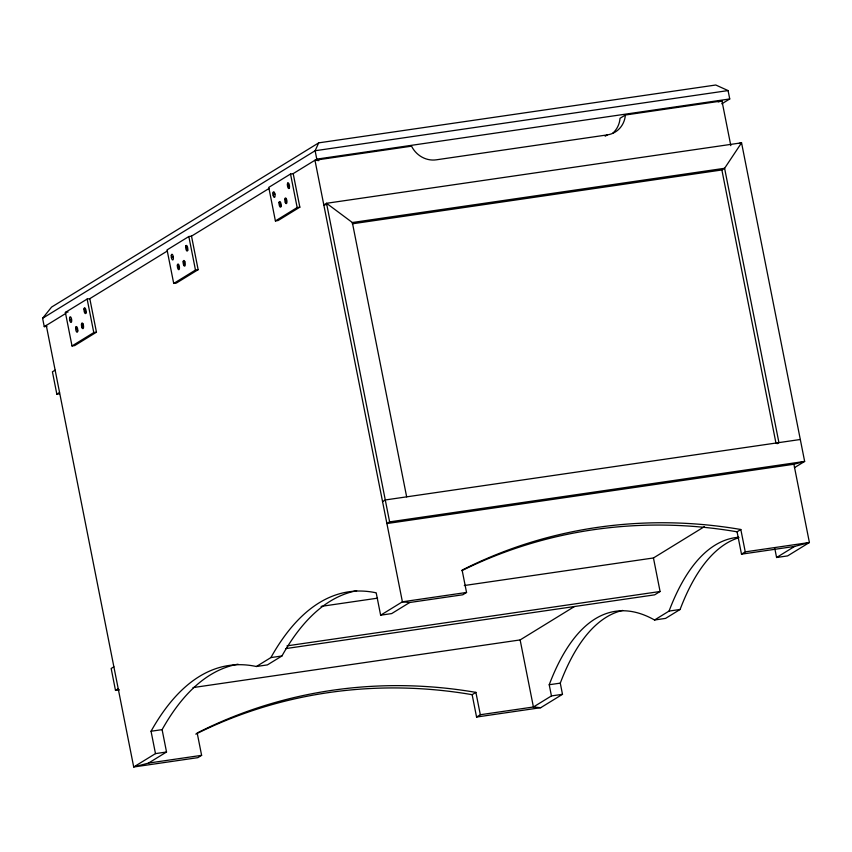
<?xml version="1.0" encoding="UTF-8"?>
<svg xmlns="http://www.w3.org/2000/svg" width="852" height="852" viewBox="0 0 852 852"><rect width="100%" height="100%" fill="white"/><g stroke="black" fill="none" stroke-linecap="round" stroke-linejoin="round"><path stroke-width="1.28" d="M81.994 327.7L83.017 323.941M183.691 265.185L184.703 261.426M285.377 202.659L286.4 198.899M721.825 103.827L729.738 98.96L728.077 90.578L715.776 85.008L318.712 142.859L315.112 150.74L42.6 318.286L44.261 326.667L46.892 326.284M42.6 318.286L51.589 307.082L318.712 142.859M89.811 298.658L96.457 332.195L74.688 345.582L72.015 345.965L65.37 312.428L87.138 299.052L89.811 298.658L167.493 250.903M191.508 236.142L188.835 236.526L167.067 249.913L173.712 283.45L176.375 283.056L198.143 269.679L191.508 236.142L269.179 188.388M293.195 173.616L290.521 174.01L268.763 187.387L275.398 220.934L278.072 220.54L299.84 207.164L293.195 173.616L316.774 159.122L729.738 98.96M44.261 326.667L65.87 313.376M69.726 320.171L71.547 319.063M171.422 257.655L173.233 256.537M273.109 195.14L274.93 194.022M72.015 345.965L93.784 332.589L96.457 332.195M173.712 283.45L195.47 270.063L198.143 269.679M275.398 220.934L297.167 207.547L299.84 207.164M55.135 370.141L52.419 371.813L56.839 394.167L59.48 393.784M56.839 394.167L59.565 392.495M730.824 145.66L721.963 100.941L625.379 115.009L620.032 118.3A23.973 22.269 58.4 0 1 612.694 133.263M605.176 136.214L607.316 134.893A23.973 22.269 58.4 0 0 625.379 115.009M352.259 223.82L721.878 169.963L724.605 168.291L741.559 142.816L326.54 203.287L323.813 204.959L326.454 204.576M113.88 666.818L111.165 668.49L115.499 690.418L119.44 689.843M382.559 501.636L385.285 499.964L800.305 439.494M115.499 690.418L118.226 688.746M794.447 467.684L804.65 461.422L389.62 521.882L386.904 523.554L793.904 464.255L804.65 461.422L741.559 142.816L739.174 143.445M46.285 325.421L133.711 766.992L155.479 753.615L151.049 731.25A617.657 212.255 81.7 0 1 256.377 666.509L270.883 657.584A617.657 212.255 81.7 0 1 376.201 592.832L380.631 615.197L391.686 613.578L409.695 602.502L462.796 594.771L466.545 592.459L462.114 570.105A500.124 464.617 58.4 0 1 740.825 529.497L745.255 551.862L741.496 554.162L737.076 531.808L740.825 529.497M356.668 590.734A617.657 212.255 81.7 0 0 281.937 655.976L267.421 664.89L256.377 666.509M380.631 615.197L402.4 601.81L466.545 592.459M475.895 692.378L472.146 694.678L476.566 717.043L480.326 714.732L475.895 692.378A500.124 464.617 58.4 0 0 197.185 732.986L201.615 755.341L197.866 757.652L133.711 766.992L148.514 763.083L166.534 752.007L162.104 729.642A617.657 212.255 81.7 0 1 238.027 664.187M777.109 443.732L778.92 442.614L724.605 168.291L352.345 222.521L326.54 203.287L389.62 521.882M193.042 687.585L520.135 639.927L574.45 606.528M464.287 585.526L653.452 557.964L704.37 526.664M653.452 557.964L660.087 591.501L654.645 594.845L285.505 648.628M480.326 714.732L533.416 707L551.436 695.924L549.221 684.742A421.357 144.797 81.7 0 1 654.538 620L669.054 611.076A421.357 144.797 81.7 0 1 738.684 537.25M738.865 537.718A421.357 144.797 81.7 0 0 680.098 609.468L665.593 618.382L654.538 620M774.862 548.805L776.587 557.506L794.596 546.43L809.4 542.511L793.904 464.255M476.566 717.043L540.722 707.692L562.49 694.316L560.275 683.134A421.357 144.797 81.7 0 1 622.62 610.426M718.236 101.931L721.963 100.941M728.077 90.578L315.112 150.74L316.774 159.122M607.316 134.893L436.256 159.825A23.973 22.269 58.4 0 1 411.548 146.171L314.963 160.24L402.4 601.81L409.695 602.502M65.37 312.428L68.043 312.045M321.097 606.39L377.585 598.157M745.255 551.862L809.4 542.511L787.631 555.898L776.587 557.506M741.496 554.162L794.596 546.43M287.007 645.859L660.087 591.501M270.883 657.584L281.937 655.976M669.054 611.076L680.098 609.468M151.049 731.25L162.104 729.642M549.221 684.742L560.275 683.134M155.479 753.615L166.534 752.007M551.436 695.924L562.49 694.316M148.514 763.083L201.615 755.341M316.262 160.368L318.872 160.613M540.722 707.692L533.416 707L520.135 639.927M279.168 202.201L281.139 205.918M177.482 264.716L179.442 268.444M75.785 327.232L77.756 330.959M287.688 183.148L289.392 187.845M185.992 245.664L187.696 250.36M84.305 308.19L86.009 312.886M721.878 169.963L775.938 442.987M352.345 222.521L406.66 496.854M290.521 174.01L297.167 207.547M188.835 236.526L195.47 270.063M87.138 299.052L93.784 332.589M461.88 570.648A500.124 464.617 58.4 0 1 737.076 531.808M195.779 734.115A500.124 464.617 58.4 0 1 472.146 694.678M284.856 199.198A2.876 0.99 81.7 0 0 286.187 203.628A2.876 0.99 81.7 0 0 286.623 199.517A2.876 0.99 81.7 0 0 284.856 199.198M287.422 184.117A2.876 0.99 81.7 0 0 288.753 188.548A2.876 0.99 81.7 0 0 289.19 184.437A2.876 0.99 81.7 0 0 287.422 184.117M185.736 246.643A2.876 0.99 81.7 0 0 187.067 251.063A2.876 0.99 81.7 0 0 187.493 246.963A2.876 0.99 81.7 0 0 185.736 246.643M171.295 255.515A2.876 0.99 81.7 0 0 172.626 259.945A2.876 0.99 81.7 0 0 173.062 255.834A2.876 0.99 81.7 0 0 171.295 255.515M177.376 265.281A2.876 0.99 81.7 0 0 178.707 269.701A2.876 0.99 81.7 0 0 179.144 265.6A2.876 0.99 81.7 0 0 177.376 265.281M183.169 261.724A2.876 0.99 81.7 0 0 184.501 266.144A2.876 0.99 81.7 0 0 184.937 262.043A2.876 0.99 81.7 0 0 183.169 261.724M84.039 309.159A2.876 0.99 81.7 0 0 85.37 313.589A2.876 0.99 81.7 0 0 85.807 309.478A2.876 0.99 81.7 0 0 84.039 309.159M279.073 202.755A2.876 0.99 81.7 0 0 280.404 207.185A2.876 0.99 81.7 0 0 280.84 203.074A2.876 0.99 81.7 0 0 279.073 202.755M272.991 192.999A2.876 0.99 81.7 0 0 274.323 197.419A2.876 0.99 81.7 0 0 274.749 193.319A2.876 0.99 81.7 0 0 272.991 192.999M75.69 327.796A2.876 0.99 81.7 0 0 77.021 332.227A2.876 0.99 81.7 0 0 77.457 328.116A2.876 0.99 81.7 0 0 75.69 327.796M81.472 324.239A2.876 0.99 81.7 0 0 82.804 328.659A2.876 0.99 81.7 0 0 83.24 324.559A2.876 0.99 81.7 0 0 81.472 324.239M69.598 318.041A2.876 0.99 81.7 0 0 70.94 322.461A2.876 0.99 81.7 0 0 71.366 318.36A2.876 0.99 81.7 0 0 69.598 318.041"/></g></svg>
